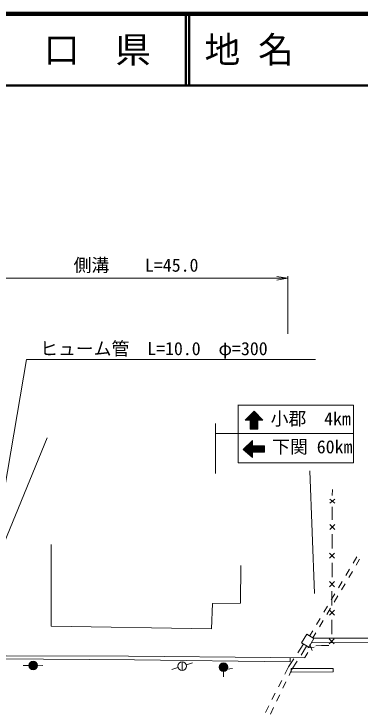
# Model space of a CAD drawing. Units: millimetres, scale not verified. Extents: x 40000 to 680000, y 20000 to 380000.
# Drawn here: x 343700 to 392149, y 282101 to 380000 of the extents above; entities that cross this region are included whole.
import ezdxf
from ezdxf.enums import TextEntityAlignment as Align

# ---------------------------------------------------------------- set-up
doc = ezdxf.new("R2010")
doc.units = ezdxf.units.MM
doc.header["$LTSCALE"] = 1000
for name, color, linetype, lineweight in [('M-BGD', 7, 'Continuous', 13), ('M-STR-HTXT', 7, 'Continuous', 13), ('M-STR-STRC', 7, 'Continuous', 13), ('M-TTL', 2, 'Continuous', 140), ('M-TTL-LINE', 7, 'Continuous', 50)]:
    doc.layers.add(name, color=color, linetype=linetype, lineweight=lineweight)
doc.layers.add('M-TTL-TXT', color=7, linetype='Continuous')
doc.styles.add('ＭＳ ゴシック', font='')
doc.styles.get('ＭＳ ゴシック').set_extended_font_data('MS Gothic')

# ---------------------------------------------------------------- blocks, each defined once
blk = doc.blocks.new('偏心点・方位点')
at = {"color": 7, "linetype": 'Continuous', "lineweight": 13}
for radius in [1, 0.9, 0.8, 0.7, 0.6, 0.5, 0.4, 0.3, 0.2, 0.1, 0.05]:
    blk.add_circle((0, 0), radius, dxfattribs=at)
blk = doc.blocks.new('有線柱')
at = {"color": 7, "linetype": 'Continuous', "lineweight": 13}
blk.add_line((0, 0.5), (0, -0.5), dxfattribs=at)
blk.add_circle((0, 0), 0.5, dxfattribs=at)

msp = doc.modelspace()

# ---------------------------------------------------------------- linework, layer by layer
at = {"layer": 'M-BGD'}
for p, q in [((335096, 288491), (348344, 320709)), ((388271, 312680), (388274, 313487)), ((387914, 311588), (388623, 312156)), ((387916, 312159), (388621, 311586)), ((388262, 310258), (388265, 311065)), ((388259, 309258), (388262, 310258)), ((387900, 307905), (388610, 308610)), ((387903, 308612), (388607, 307903)), ((388248, 306258), (388251, 307258)), ((348885, 294362), (348922, 305825)), ((388244, 305258), (388248, 306258)), ((387886, 303905), (388595, 304610)), ((387888, 304612), (388593, 303903)), ((391175, 303203), (391687, 304063)), ((392100, 303763), (391588, 302904)), ((375473, 302858), (375436, 297585)), ((388233, 302258), (388237, 303258)), ((388230, 301258), (388233, 302258)), ((390153, 301484), (390664, 302344)), ((391076, 302044), (390564, 301185)), ((387871, 299905), (388581, 300610)), ((387874, 300612), (388578, 299903)), ((389130, 299766), (389641, 300625)), ((390052, 300326), (389540, 299467)), ((388107, 298047), (388619, 298906)), ((388219, 298258), (388222, 299258)), ((389028, 298608), (388516, 297749)), ((388215, 297258), (388219, 298258)), ((371481, 297548), (371335, 293996)), ((375436, 297585), (371481, 297548)), ((387085, 296328), (387596, 297187)), ((388005, 296890), (387493, 296031)), ((387857, 295905), (388566, 296610)), ((387859, 296612), (388564, 295903)), ((386062, 294609), (386574, 295469)), ((386981, 295172), (386469, 294313)), ((388204, 294258), (388208, 295258)), ((371335, 293996), (348885, 294362)), ((385139, 293057), (385551, 293750)), ((388200, 293258), (388204, 294258)), ((384689, 293263), (383974, 292051)), ((385678, 292680), (384689, 293263)), ((385957, 293454), (385546, 292764)), ((403451, 292730), (385697, 292693)), ((383448, 290671), (384207, 291824)), ((383974, 292051), (384963, 291468)), ((384963, 291468), (385678, 292680)), ((385137, 291825), (385437, 290967)), ((385405, 292072), (403158, 292089)), ((387842, 291905), (388552, 292610)), ((387845, 292612), (388549, 291903)), ((384674, 291572), (383893, 290345)), ((384836, 291340), (385738, 291452)), ((385961, 291645), (386768, 291659)), ((386768, 291659), (387768, 291677)), ((336885, 289835), (360552, 289664)), ((359757, 290175), (342617, 290248)), ((379651, 290016), (359757, 290175)), ((384415, 289968), (379651, 290016)), ((382140, 288682), (382899, 289835)), ((382353, 289414), (382364, 289978)), ((384435, 290024), (384861, 290710)), ((344988, 288885), (345851, 288885)), ((346958, 288852), (347739, 288885)), ((360552, 289664), (382353, 289414)), ((367853, 288999), (368683, 289243)), ((383356, 289501), (382576, 288273)), ((366632, 288624), (365819, 288331)), ((373013, 288038), (373045, 287290)), ((373550, 288364), (374315, 288445)), ((381632, 287680), (382140, 288682)), ((382576, 288273), (382207, 287508)), ((382523, 287945), (382510, 288446)), ((382526, 288449), (388402, 288482)), ((382529, 287949), (388405, 287982)), ((388395, 287983), (388392, 288484)), ((380727, 285897), (381180, 286788)), ((381774, 286607), (381340, 285706)), ((379823, 284113), (380275, 285005)), ((380907, 284804), (380473, 283903)), ((378918, 282329), (379371, 283221)), ((380040, 283002), (379606, 282101))]:
    msp.add_line(p, q, dxfattribs=at)
at = {"layer": 'M-STR-HTXT'}
for p, q in [((381985, 343056), (337063, 343056)), ((381986, 343044), (380482, 343267)), ((381986, 343044), (380491, 342767)), ((382030, 343328), (382030, 335270)), ((337543, 285348), (345444, 331657)), ((345444, 331657), (385905, 331657))]:
    msp.add_line(p, q, dxfattribs=at)
at = {"layer": 'M-STR-STRC'}
for p, q in [((375052, 325304), (391240, 325304)), ((375088, 317243), (375088, 325264)), ((391240, 325304), (391240, 317243)), ((377325, 324442), (376077, 323205)), ((376215, 323205), (377388, 324378)), ((376356, 323205), (377457, 324306)), ((376498, 323205), (377527, 324235)), ((376639, 323205), (377597, 324163)), ((376751, 323176), (377667, 324092)), ((377900, 323184), (376981, 324102)), ((378041, 323184), (377052, 324172)), ((378182, 323184), (377124, 324243)), ((378324, 323184), (377195, 324313)), ((378465, 323184), (377266, 324384)), ((378551, 323184), (377325, 324442)), ((376077, 323205), (376751, 323205)), ((376181, 323205), (376129, 323257)), ((376322, 323205), (376200, 323328)), ((376464, 323205), (376271, 323398)), ((376605, 323205), (376342, 323468)), ((376747, 323205), (376413, 323539)), ((377835, 322258), (376484, 323609)), ((377835, 322400), (376555, 323680)), ((377835, 322541), (376626, 323750)), ((377835, 322683), (376697, 323820)), ((376751, 323035), (377737, 324020)), ((376751, 322893), (377806, 323948)), ((376751, 322752), (377876, 323877)), ((376751, 322610), (377946, 323805)), ((376751, 322469), (378016, 323733)), ((376751, 322327), (378086, 323662)), ((376751, 322186), (378155, 323590)), ((376751, 323205), (376751, 321925)), ((377835, 322117), (376751, 323201)), ((376751, 322045), (377835, 323129)), ((377835, 322824), (376768, 323891)), ((377835, 322965), (376839, 323961)), ((377835, 323107), (376910, 324032)), ((377835, 321925), (377835, 323184)), ((377835, 323184), (378551, 323184)), ((377891, 323184), (378225, 323518)), ((378032, 323184), (378295, 323447)), ((378173, 323184), (378365, 323375)), ((378315, 323184), (378435, 323304)), ((378456, 323184), (378504, 323232)), ((371912, 322716), (371912, 315734)), ((377835, 321975), (376751, 323059)), ((377744, 321925), (376751, 322918)), ((377603, 321925), (376751, 322777)), ((377461, 321925), (376751, 322635)), ((377320, 321925), (376751, 322494)), ((377179, 321925), (376751, 322352)), ((377037, 321925), (376751, 322211)), ((376773, 321925), (377835, 322987)), ((376915, 321925), (377835, 322846)), ((377056, 321925), (377835, 322704)), ((377197, 321925), (377835, 322563)), ((377339, 321925), (377835, 322421)), ((377480, 321925), (377835, 322280)), ((377622, 321925), (377835, 322139)), ((371936, 321349), (391224, 321349)), ((376896, 321925), (376751, 322069)), ((376754, 321925), (376751, 321928)), ((376751, 321925), (377835, 321925)), ((377763, 321925), (377835, 321997)), ((377118, 320330), (375806, 319104)), ((375912, 319008), (377118, 320213)), ((377118, 319929), (376910, 320136)), ((377118, 320070), (376983, 320205)), ((377118, 320212), (377056, 320273)), ((377118, 319592), (377118, 320330)), ((375838, 319075), (376741, 319978)), ((377075, 317991), (375887, 319180)), ((377075, 318133), (375960, 319248)), ((375986, 318940), (377118, 320072)), ((377075, 318274), (376033, 319316)), ((376060, 318873), (377118, 319930)), ((377075, 318416), (376106, 319385)), ((376134, 318806), (377118, 319789)), ((377075, 318557), (376179, 319453)), ((376209, 318739), (377118, 319648)), ((377075, 318698), (376252, 319521)), ((376283, 318672), (377203, 319592)), ((377189, 318726), (376325, 319590)), ((376357, 318604), (377345, 319592)), ((377331, 318726), (376399, 319658)), ((376431, 318537), (377486, 319592)), ((377472, 318726), (376472, 319726)), ((376505, 318470), (377628, 319592)), ((377614, 318726), (376545, 319795)), ((376580, 318403), (377769, 319592)), ((377755, 318726), (376618, 319863)), ((376654, 318335), (377910, 319592)), ((377896, 318726), (376691, 319931)), ((377118, 319646), (376764, 320000)), ((377118, 319788), (376837, 320068)), ((378790, 319592), (377118, 319592)), ((378038, 318726), (377172, 319592)), ((377186, 318726), (378052, 319592)), ((378179, 318726), (377313, 319592)), ((377327, 318726), (378193, 319592)), ((378321, 318726), (377454, 319592)), ((377469, 318726), (378335, 319592)), ((378462, 318726), (377596, 319592)), ((377610, 318726), (378476, 319592)), ((378604, 318726), (377737, 319592)), ((377751, 318726), (378618, 319592)), ((378745, 318726), (377879, 319592)), ((377893, 318726), (378759, 319592)), ((378790, 318822), (378020, 319592)), ((378034, 318726), (378790, 319481)), ((378790, 318964), (378162, 319592)), ((378176, 318726), (378790, 319340)), ((378790, 319105), (378303, 319592)), ((378317, 318726), (378790, 319199)), ((378790, 319247), (378444, 319592)), ((378790, 319388), (378586, 319592)), ((378790, 319529), (378727, 319592)), ((378790, 318726), (378790, 319592)), ((375806, 319104), (377075, 317954)), ((375973, 318952), (375814, 319111)), ((376728, 318268), (377075, 318616)), ((376802, 318201), (377075, 318474)), ((376876, 318134), (377075, 318333)), ((376951, 318067), (377075, 318191)), ((377075, 317954), (377075, 318726)), ((377075, 318726), (378790, 318726)), ((378458, 318726), (378790, 319057)), ((378600, 318726), (378790, 318916)), ((378741, 318726), (378790, 318774)), ((391240, 317243), (375088, 317243)), ((377025, 317999), (377075, 318050)), ((385777, 298956), (385145, 316104))]:
    msp.add_line(p, q, dxfattribs=at)
at = {"layer": 'M-TTL'}
msp.add_line((680000, 380000), (40000, 380000), dxfattribs=at)
at = {"layer": 'M-TTL-LINE'}
for p, q in [((367750, 380000), (367750, 370000)), ((368250, 380000), (368250, 370000)), ((40000, 370000), (680000, 370000))]:
    msp.add_line(p, q, dxfattribs=at)

# ---------------------------------------------------------------- block references
at = {"layer": 'M-BGD', "rotation": 0.08929}
for name, p, xscale, yscale in [('偏心点・方位点', (346379, 288873), 600, 600), ('有線柱', (367246, 288786), 1200, 1200), ('偏心点・方位点', (373035, 288649), 600, 600)]:
    msp.add_blockref(name, p, dxfattribs=dict(at, xscale=xscale, yscale=yscale))

# ---------------------------------------------------------------- texts
at = {"layer": 'M-STR-HTXT', "style": 'ＭＳ ゴシック'}
for s, p in [('側溝\u3000\u3000L=45.0', (352044, 343408)), ('ヒューム管\u3000L=10.0\u3000φ=300', (347351, 331737))]:
    msp.add_text(s, height=1833, dxfattribs=at).set_placement(p, align=Align.BOTTOM_LEFT)
at = {"layer": 'M-STR-STRC', "style": 'ＭＳ ゴシック'}
for s, p in [('小郡  4km', (379632, 321935)), ('下関 60km', (379847, 318004))]:
    msp.add_text(s, height=1833, dxfattribs=at).set_placement(p, align=Align.BOTTOM_LEFT)
at = {"layer": 'M-TTL-TXT', "style": 'ＭＳ ゴシック'}
msp.add_text('山\u3000口\u3000県', height=3666, dxfattribs=at).set_placement((350375, 375000), align=Align.MIDDLE_CENTER)
msp.add_text('地 名', height=3666, dxfattribs=at).set_placement((370380, 375000), align=Align.MIDDLE_LEFT)

doc.saveas('drawing.dxf')
